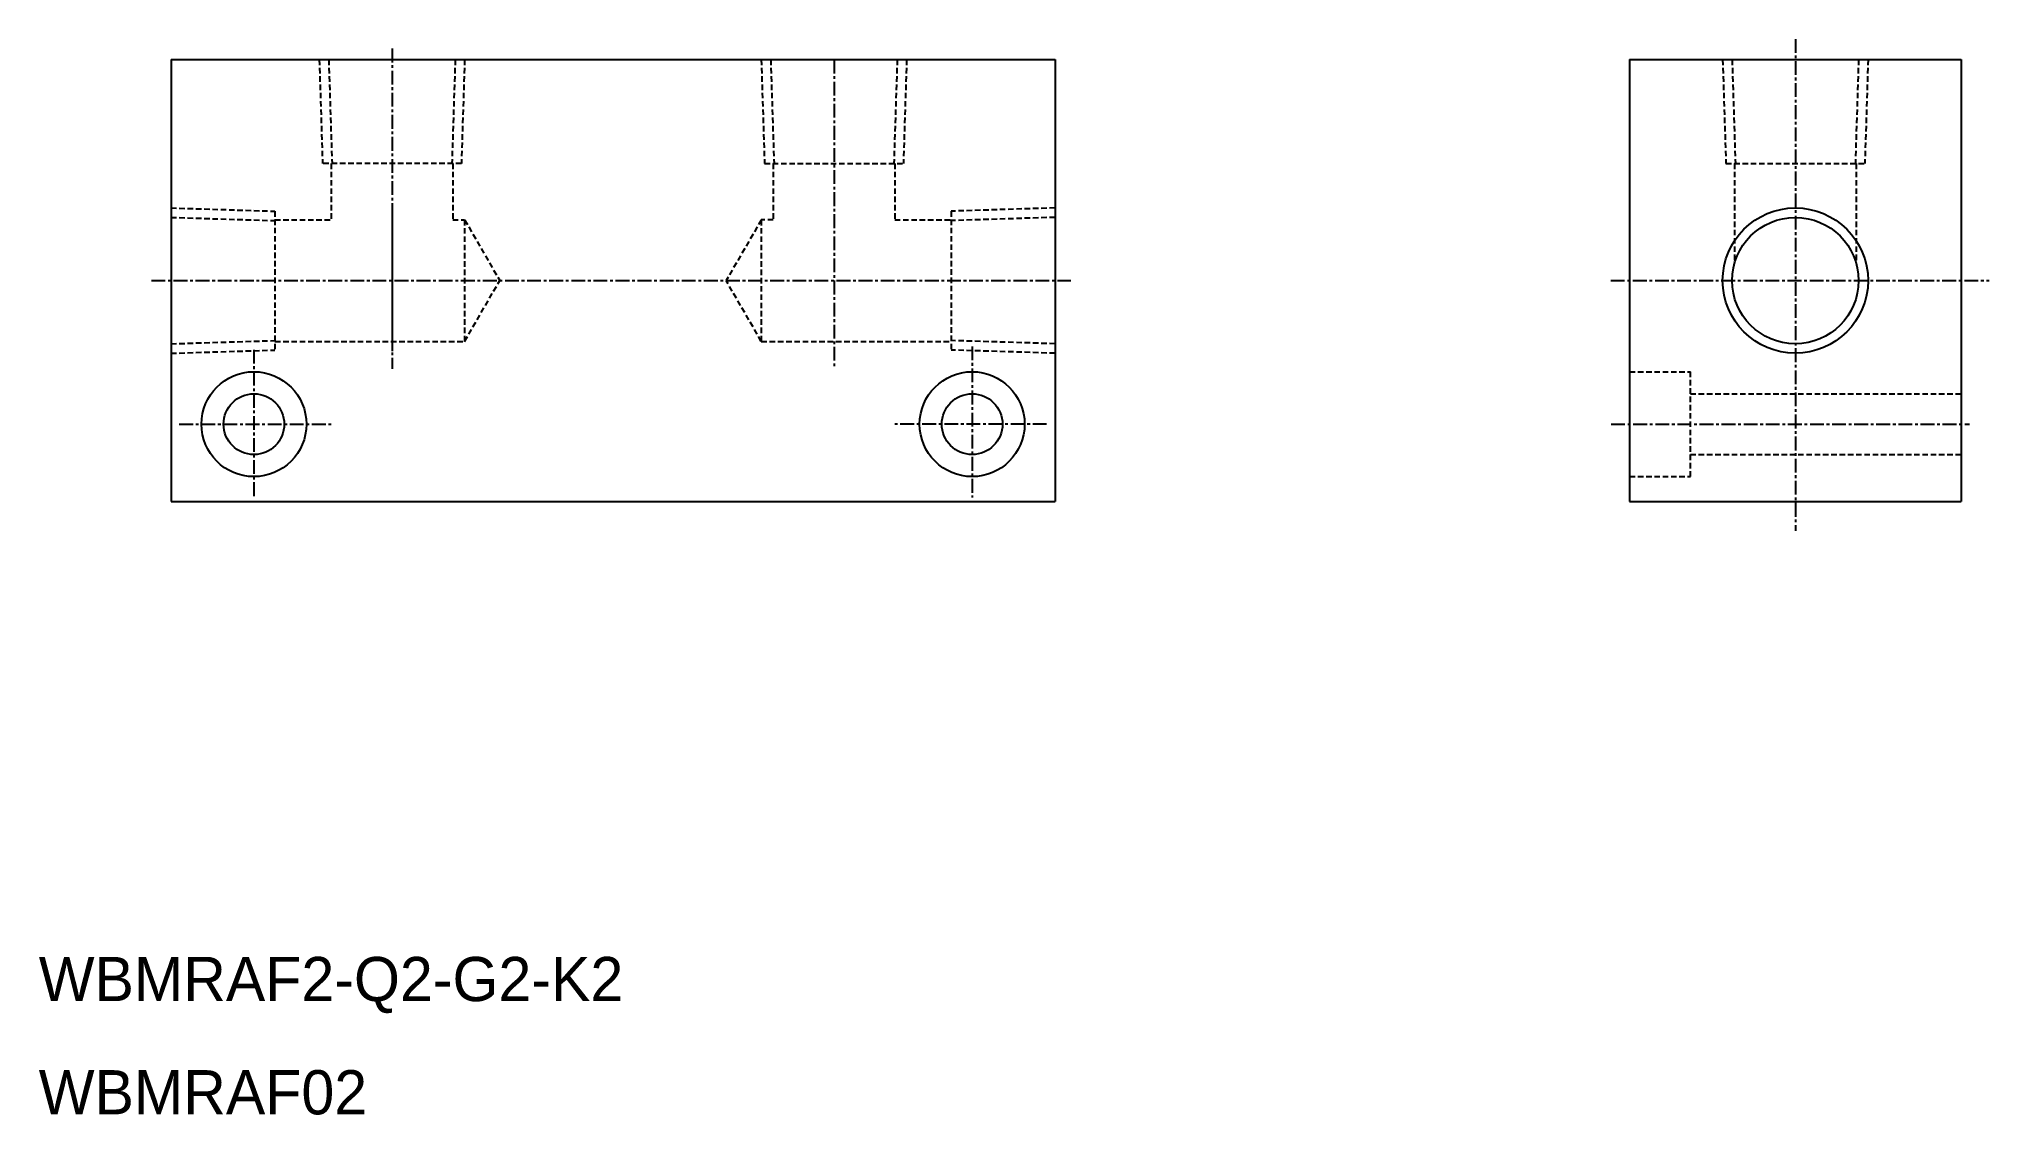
# Model space of a CAD drawing. Extents: x 795 to 971, y 444 to 542.
import ezdxf

# ---------------------------------------------------------------- set-up
doc = ezdxf.new("R2010")
doc.units = 0
doc.linetypes.add('CENTER', pattern=[2, 1.25, -0.25, 0.25, -0.25])
doc.linetypes.add('DASHED', pattern=[0.75, 0.5, -0.25])
doc.layers.get('0').update_dxf_attribs({"linetype": 'CONTINUOUS'})
doc.layers.add('CENTER', color=1, linetype='CENTER')

msp = doc.modelspace()

# ---------------------------------------------------------------- linework, layer by layer
at = {"color": 7, "linetype": 'CONTINUOUS'}
for p, q in [((806.84, 539.76), (886.84, 539.76)), ((806.84, 539.76), (806.84, 499.76)), ((886.84, 539.76), (886.84, 499.76)), ((938.84, 539.76), (968.84, 539.76)), ((938.84, 539.76), (938.84, 499.76)), ((968.84, 539.76), (968.84, 499.76)), ((806.84, 499.76), (886.84, 499.76)), ((938.84, 499.76), (968.84, 499.76))]:
    msp.add_line(p, q, dxfattribs=at)
at = {"color": 3, "linetype": 'DASHED'}
for p, q in [((820.26, 539.76), (820.55, 530.36)), ((821.11, 539.76), (821.41, 530.36)), ((832.56, 539.76), (832.26, 530.36)), ((833.41, 539.76), (833.12, 530.36)), ((860.26, 539.76), (860.55, 530.36)), ((861.11, 539.76), (861.41, 530.36)), ((872.56, 539.76), (872.26, 530.36)), ((873.41, 539.76), (873.12, 530.36)), ((947.26, 539.76), (947.56, 530.36)), ((948.12, 539.76), (948.41, 530.36)), ((959.56, 539.76), (959.27, 530.36)), ((960.42, 539.76), (960.13, 530.36)), ((833.12, 530.36), (820.55, 530.36)), ((821.34, 530.36), (821.34, 525.26)), ((832.34, 530.36), (832.34, 525.26)), ((860.55, 530.36), (873.12, 530.36)), ((861.34, 530.36), (861.34, 525.26)), ((872.34, 530.36), (872.34, 525.26)), ((947.56, 530.36), (960.13, 530.36)), ((948.34, 530.36), (948.34, 521.34)), ((959.34, 530.36), (959.34, 521.34)), ((806.84, 526.34), (816.24, 526.04)), ((816.24, 526.04), (816.24, 513.47)), ((886.84, 526.34), (877.44, 526.04)), ((877.44, 526.04), (877.44, 513.47)), ((806.84, 525.48), (816.24, 525.19)), ((816.24, 525.26), (821.34, 525.26)), ((832.34, 525.26), (833.41, 525.26)), ((833.41, 525.26), (836.59, 519.76)), ((833.41, 525.26), (833.41, 514.26)), ((860.26, 525.26), (857.08, 519.76)), ((860.26, 525.26), (860.26, 514.26)), ((861.34, 525.26), (860.26, 525.26)), ((872.34, 525.26), (877.44, 525.26)), ((886.84, 525.48), (877.44, 525.19)), ((833.41, 514.26), (836.59, 519.76)), ((860.26, 514.26), (857.08, 519.76)), ((806.84, 514.04), (816.24, 514.33)), ((816.24, 514.26), (833.41, 514.26)), ((860.26, 514.26), (877.44, 514.26)), ((886.84, 514.04), (877.44, 514.33)), ((806.84, 513.18), (816.24, 513.47)), ((886.84, 513.18), (877.44, 513.47)), ((938.84, 511.51), (944.34, 511.51)), ((944.34, 502.01), (944.34, 511.51)), ((944.34, 509.51), (968.84, 509.51)), ((944.34, 504.01), (968.84, 504.01)), ((938.84, 502.01), (944.34, 502.01))]:
    msp.add_line(p, q, dxfattribs=at)
at = {"color": 3, "linetype": 'CONTINUOUS'}
msp.add_circle((953.84, 519.76), 6.58, dxfattribs=at)
at = {"color": 7, "linetype": 'CONTINUOUS'}
for centre, radius in [((953.84, 519.76), 5.72), ((814.34, 506.76), 4.75), ((879.34, 506.76), 4.75), ((814.34, 506.76), 2.75), ((879.34, 506.76), 2.75)]:
    msp.add_circle(centre, radius, dxfattribs=at)
at = {"layer": 'CENTER', "color": 1, "linetype": 'CENTER'}
for p, q in [((826.84, 540.76), (826.84, 511.76)), ((953.84, 541.63), (953.84, 497.09)), ((866.84, 539.76), (866.84, 511.76)), ((826.84, 525.58), (826.84, 513.36)), ((805.07, 519.76), (888.26, 519.76)), ((937.14, 519.76), (971.37, 519.76)), ((879.34, 513.8), (879.34, 500.12)), ((814.34, 513.5), (814.34, 500.12)), ((807.59, 506.76), (821.38, 506.76)), ((886.08, 506.76), (872.29, 506.76)), ((937.17, 506.76), (969.6, 506.76))]:
    msp.add_line(p, q, dxfattribs=at)

# ---------------------------------------------------------------- texts
at = {"color": 7, "linetype": 'CONTINUOUS'}
for s, p in [('WBMRAF2-Q2-G2-K2', (794.87, 454.53)), ('WBMRAF02', (794.87, 444.28))]:
    msp.add_text(s, height=4, dxfattribs=at).set_placement(p)

doc.saveas('drawing.dxf')
